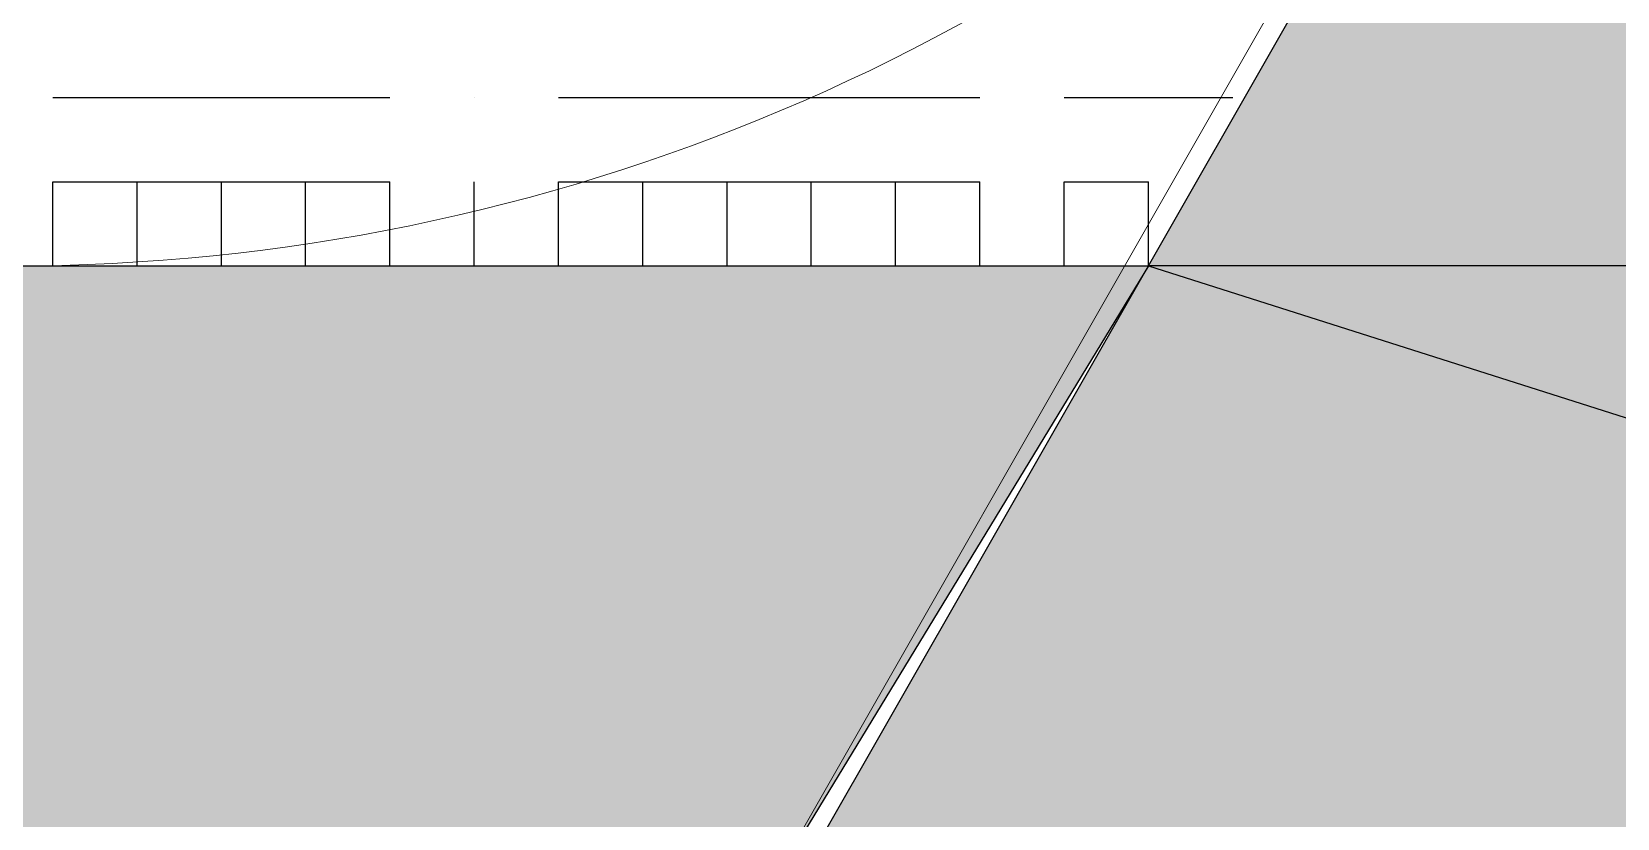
# Model space of a CAD drawing. Header units: millimetres. Extents: x 6 to 745025, y -1528 to 119936.
# Drawn here: x 181.021 to 181.817, y 108.618 to 109.013 of the extents above; entities that cross this region are included whole.
import ezdxf

# ---------------------------------------------------------------- set-up
doc = ezdxf.new("R2010")
doc.units = ezdxf.units.MM
doc.header["$MEASUREMENT"] = 0
doc.layers.get('0').update_dxf_attribs({"linetype": 'CONTINUOUS'})

msp = doc.modelspace()

# ---------------------------------------------------------------- hatches: boundary and pattern name
at = {"true_color": 0x000006}
h = msp.add_hatch(color=0, dxfattribs=at)
h.paths.add_polyline_path([(182.34377, 109.48811), (181.92044, 109.48811), (182.68244, 108.89544)])
h.paths.add_polyline_path([(181.92044, 109.48811), (182.68244, 108.89544), (181.58177, 108.89544)])
msp.add_hatch(color=0, dxfattribs=at).paths.add_polyline_path([(180.43877, 108.89544), (181.58177, 108.89544), (180.98911, 107.92178)])
at = {"true_color": 0x000003}
h = msp.add_hatch(color=0, dxfattribs=at)
h.paths.add_polyline_path([(182.68244, 108.89544), (181.58177, 108.89544), (182.51311, 108.59911)])
h.paths.add_polyline_path([(181.58177, 108.89544), (182.51311, 108.59911), (181.41244, 108.59911)])

# ---------------------------------------------------------------- linework, layer by layer
at = {"color": 0, "linetype": 'Continuous', "lineweight": 25, "true_color": 0x000001}
for p, q in [((181.03144, 108.98011), (181.03144, 108.98011)), ((181.03144, 108.98011), (181.03144, 108.98011)), ((181.03144, 108.98011), (181.03144, 108.98011)), ((181.03144, 108.98011), (181.03144, 108.98011)), ((181.03144, 108.98011), (181.03144, 108.98011)), ((181.03144, 108.98011), (181.03144, 108.98011)), ((181.03144, 108.98011), (181.03144, 108.98011)), ((181.03144, 108.98011), (181.03144, 108.98011)), ((181.07377, 108.98011), (181.07377, 108.98011)), ((181.07377, 108.98011), (181.07377, 108.98011)), ((181.07377, 108.98011), (181.07377, 108.98011)), ((181.07377, 108.98011), (181.07377, 108.98011)), ((181.07377, 108.98011), (181.07377, 108.98011)), ((181.07377, 108.98011), (181.07377, 108.98011)), ((181.07377, 108.98011), (181.07377, 108.98011)), ((181.11611, 108.98011), (181.11611, 108.98011)), ((181.11611, 108.98011), (181.11611, 108.98011)), ((181.11611, 108.98011), (181.11611, 108.98011)), ((181.11611, 108.98011), (181.11611, 108.98011)), ((181.11611, 108.98011), (181.11611, 108.98011)), ((181.11611, 108.98011), (181.11611, 108.98011)), ((181.11611, 108.98011), (181.11611, 108.98011)), ((181.15844, 108.98011), (181.15844, 108.98011)), ((181.15844, 108.98011), (181.15844, 108.98011)), ((181.15844, 108.98011), (181.15844, 108.98011)), ((181.15844, 108.98011), (181.15844, 108.98011)), ((181.15844, 108.98011), (181.15844, 108.98011)), ((181.15844, 108.98011), (181.15844, 108.98011)), ((181.15844, 108.98011), (181.15844, 108.98011)), ((181.20077, 108.98011), (181.20077, 108.98011)), ((181.20077, 108.98011), (181.20077, 108.98011)), ((181.20077, 108.98011), (181.20077, 108.98011)), ((181.20077, 108.98011), (181.20077, 108.98011)), ((181.20077, 108.98011), (181.20077, 108.98011)), ((181.20077, 108.98011), (181.20077, 108.98011)), ((181.20077, 108.98011), (181.20077, 108.98011)), ((181.24311, 108.98011), (181.24311, 108.98011)), ((181.24311, 108.98011), (181.24311, 108.98011)), ((181.24311, 108.98011), (181.24311, 108.98011)), ((181.24311, 108.98011), (181.24311, 108.98011)), ((181.24311, 108.98011), (181.24311, 108.98011)), ((181.24311, 108.98011), (181.24311, 108.98011)), ((181.24311, 108.98011), (181.24311, 108.98011)), ((181.24311, 108.98011), (181.24311, 108.98011)), ((181.24311, 108.98011), (181.24311, 108.98011)), ((181.24311, 108.98011), (181.24311, 108.98011)), ((181.24311, 108.98011), (181.24311, 108.98011)), ((181.24311, 108.98011), (181.24311, 108.98011)), ((181.24311, 108.98011), (181.24311, 108.98011)), ((181.24311, 108.98011), (181.24311, 108.98011)), ((181.28544, 108.98011), (181.28544, 108.98011)), ((181.28544, 108.98011), (181.28544, 108.98011)), ((181.28544, 108.98011), (181.28544, 108.98011)), ((181.28544, 108.98011), (181.28544, 108.98011)), ((181.28544, 108.98011), (181.28544, 108.98011)), ((181.28544, 108.98011), (181.28544, 108.98011)), ((181.28544, 108.98011), (181.28544, 108.98011)), ((181.28544, 108.98011), (181.28544, 108.98011)), ((181.32777, 108.98011), (181.32777, 108.98011)), ((181.32777, 108.98011), (181.32777, 108.98011)), ((181.32777, 108.98011), (181.32777, 108.98011)), ((181.32777, 108.98011), (181.32777, 108.98011)), ((181.32777, 108.98011), (181.32777, 108.98011)), ((181.32777, 108.98011), (181.32777, 108.98011)), ((181.32777, 108.98011), (181.32777, 108.98011)), ((181.37011, 108.98011), (181.37011, 108.98011)), ((181.37011, 108.98011), (181.37011, 108.98011)), ((181.37011, 108.98011), (181.37011, 108.98011)), ((181.37011, 108.98011), (181.37011, 108.98011)), ((181.37011, 108.98011), (181.37011, 108.98011)), ((181.37011, 108.98011), (181.37011, 108.98011)), ((181.37011, 108.98011), (181.37011, 108.98011)), ((181.41244, 108.98011), (181.41244, 108.98011)), ((181.41244, 108.98011), (181.41244, 108.98011)), ((181.41244, 108.98011), (181.41244, 108.98011)), ((181.41244, 108.98011), (181.41244, 108.98011)), ((181.41244, 108.98011), (181.41244, 108.98011)), ((181.41244, 108.98011), (181.41244, 108.98011)), ((181.41244, 108.98011), (181.41244, 108.98011)), ((181.45477, 108.98011), (181.45477, 108.98011)), ((181.45477, 108.98011), (181.45477, 108.98011)), ((181.45477, 108.98011), (181.45477, 108.98011)), ((181.03144, 108.89544), (181.03144, 108.93778)), ((181.03144, 108.89544), (181.03144, 108.93778)), ((181.03144, 108.89544), (181.03144, 108.93778)), ((181.03144, 108.89544), (181.03144, 108.93778)), ((181.03144, 108.89544), (181.03144, 108.93778)), ((181.03144, 108.89544), (181.03144, 108.93778)), ((181.03144, 108.89544), (181.03144, 108.93778)), ((181.03144, 108.89544), (181.03144, 108.93778)), ((181.07377, 108.89544), (181.07377, 108.93778)), ((181.07377, 108.89544), (181.07377, 108.93778)), ((181.07377, 108.89544), (181.07377, 108.93778)), ((181.07377, 108.89544), (181.07377, 108.93778)), ((181.07377, 108.89544), (181.07377, 108.93778)), ((181.07377, 108.89544), (181.07377, 108.93778)), ((181.07377, 108.89544), (181.07377, 108.93778)), ((181.11611, 108.89544), (181.11611, 108.93778)), ((181.11611, 108.89544), (181.11611, 108.93778)), ((181.11611, 108.89544), (181.11611, 108.93778)), ((181.11611, 108.89544), (181.11611, 108.93778)), ((181.11611, 108.89544), (181.11611, 108.93778)), ((181.11611, 108.89544), (181.11611, 108.93778)), ((181.11611, 108.89544), (181.11611, 108.93778)), ((181.15844, 108.89544), (181.15844, 108.93778)), ((181.15844, 108.89544), (181.15844, 108.93778)), ((181.15844, 108.89544), (181.15844, 108.93778)), ((181.15844, 108.89544), (181.15844, 108.93778)), ((181.15844, 108.89544), (181.15844, 108.93778)), ((181.15844, 108.89544), (181.15844, 108.93778)), ((181.15844, 108.89544), (181.15844, 108.93778)), ((181.20077, 108.89544), (181.20077, 108.93778)), ((181.20077, 108.89544), (181.20077, 108.93778)), ((181.20077, 108.89544), (181.20077, 108.93778)), ((181.20077, 108.89544), (181.20077, 108.93778)), ((181.20077, 108.89544), (181.20077, 108.93778)), ((181.20077, 108.89544), (181.20077, 108.93778)), ((181.20077, 108.89544), (181.20077, 108.93778)), ((181.24311, 108.93778), (181.24311, 108.93778)), ((181.24311, 108.93778), (181.24311, 108.93778)), ((181.24311, 108.93778), (181.24311, 108.93778)), ((181.24311, 108.93778), (181.24311, 108.93778)), ((181.24311, 108.93778), (181.24311, 108.93778)), ((181.24311, 108.93778), (181.24311, 108.93778)), ((181.24311, 108.93778), (181.24311, 108.93778)), ((181.24311, 108.89544), (181.24311, 108.93778)), ((181.24311, 108.93778), (181.24311, 108.93778)), ((181.24311, 108.93778), (181.24311, 108.93778)), ((181.24311, 108.93778), (181.24311, 108.93778)), ((181.24311, 108.93778), (181.24311, 108.93778)), ((181.24311, 108.93778), (181.24311, 108.93778)), ((181.24311, 108.93778), (181.24311, 108.93778)), ((181.28544, 108.93778), (181.32777, 108.93778)), ((181.28544, 108.93778), (181.32777, 108.93778)), ((181.28544, 108.93778), (181.28544, 108.93778)), ((181.28544, 108.93778), (181.28544, 108.93778)), ((181.28544, 108.93778), (181.28544, 108.93778)), ((181.28544, 108.93778), (181.28544, 108.93778)), ((181.28544, 108.93778), (181.28544, 108.93778)), ((181.28544, 108.93778), (181.28544, 108.93778)), ((181.28544, 108.93778), (181.28544, 108.93778)), ((181.28544, 108.93778), (181.28544, 108.93778)), ((181.28544, 108.93778), (181.28544, 108.93778)), ((181.28544, 108.93778), (181.28544, 108.93778)), ((181.32777, 108.93778), (181.32777, 108.93778)), ((181.32777, 108.93778), (181.32777, 108.93778)), ((181.32777, 108.93778), (181.32777, 108.93778)), ((181.32777, 108.93778), (181.32777, 108.93778)), ((181.32777, 108.93778), (181.32777, 108.93778)), ((181.32777, 108.93778), (181.32777, 108.93778)), ((181.32777, 108.93778), (181.32777, 108.93778)), ((181.37011, 108.93778), (181.37011, 108.93778)), ((181.37011, 108.93778), (181.37011, 108.93778)), ((181.03144, 108.89544), (181.03144, 108.89544))]:
    msp.add_line(p, q, dxfattribs=at)
at = {"color": 0, "linetype": 'Continuous', "lineweight": 25, "true_color": 0x000002}
for p, q in [((181.37011, 108.98011), (181.37011, 108.98011)), ((181.37011, 108.98011), (181.37011, 108.98011)), ((181.37011, 108.98011), (181.37011, 108.98011)), ((181.37011, 108.98011), (181.37011, 108.98011)), ((181.37011, 108.98011), (181.37011, 108.98011)), ((181.41244, 108.98011), (181.41244, 108.98011)), ((181.41244, 108.98011), (181.41244, 108.98011)), ((181.41244, 108.98011), (181.41244, 108.98011)), ((181.41244, 108.98011), (181.41244, 108.98011)), ((181.41244, 108.98011), (181.41244, 108.98011)), ((181.41244, 108.98011), (181.41244, 108.98011)), ((181.41244, 108.98011), (181.41244, 108.98011)), ((181.45477, 108.98011), (181.49711, 108.98011)), ((181.45477, 108.98011), (181.45477, 108.98011)), ((181.45477, 108.98011), (181.45477, 108.98011)), ((181.45477, 108.98011), (181.45477, 108.98011)), ((181.45477, 108.98011), (181.45477, 108.98011)), ((181.45477, 108.98011), (181.45477, 108.98011)), ((181.45477, 108.98011), (181.45477, 108.98011)), ((181.45477, 108.98011), (181.45477, 108.98011)), ((181.49711, 108.98011), (181.49711, 108.98011)), ((181.49711, 108.98011), (181.49711, 108.98011)), ((181.49711, 108.98011), (181.49711, 108.98011)), ((181.49711, 108.98011), (181.49711, 108.98011)), ((181.49711, 108.98011), (181.49711, 108.98011)), ((181.49711, 108.98011), (181.49711, 108.98011)), ((181.49711, 108.98011), (181.49711, 108.98011)), ((181.53944, 108.98011), (181.53944, 108.98011)), ((181.53944, 108.98011), (181.53944, 108.98011)), ((181.53944, 108.98011), (181.53944, 108.98011)), ((181.53944, 108.98011), (181.53944, 108.98011)), ((181.53944, 108.98011), (181.53944, 108.98011)), ((181.53944, 108.98011), (181.53944, 108.98011)), ((181.53944, 108.98011), (181.53944, 108.98011)), ((181.53944, 108.98011), (181.53944, 108.98011)), ((181.58177, 108.98011), (181.58177, 108.98011)), ((181.58177, 108.98011), (181.58177, 108.98011)), ((181.58177, 108.98011), (181.58177, 108.98011)), ((181.58177, 108.98011), (181.58177, 108.98011)), ((181.58177, 108.98011), (181.58177, 108.98011)), ((181.58177, 108.98011), (181.58177, 108.98011)), ((181.58177, 108.98011), (181.58177, 108.98011)), ((181.62411, 108.98011), (181.62411, 108.98011)), ((181.62411, 108.98011), (181.62411, 108.98011)), ((181.62411, 108.98011), (181.62411, 108.98011)), ((181.62411, 108.98011), (181.62411, 108.98011)), ((181.24311, 108.93778), (181.24311, 108.93778)), ((181.24311, 108.93778), (181.24311, 108.93778)), ((181.24311, 108.89544), (181.24311, 108.93778)), ((181.24311, 108.89544), (181.24311, 108.93778)), ((181.24311, 108.89544), (181.24311, 108.93778)), ((181.24311, 108.89544), (181.24311, 108.93778)), ((181.24311, 108.89544), (181.24311, 108.93778)), ((181.24311, 108.89544), (181.24311, 108.93778)), ((181.28544, 108.89544), (181.28544, 108.93778)), ((181.28544, 108.89544), (181.28544, 108.93778)), ((181.28544, 108.89544), (181.28544, 108.93778)), ((181.28544, 108.89544), (181.28544, 108.93778)), ((181.28544, 108.89544), (181.28544, 108.93778)), ((181.28544, 108.89544), (181.28544, 108.93778)), ((181.28544, 108.89544), (181.28544, 108.93778)), ((181.28544, 108.89544), (181.28544, 108.93778)), ((181.32777, 108.89544), (181.32777, 108.93778)), ((181.32777, 108.89544), (181.32777, 108.93778)), ((181.32777, 108.89544), (181.32777, 108.93778)), ((181.32777, 108.89544), (181.32777, 108.93778)), ((181.32777, 108.89544), (181.32777, 108.93778)), ((181.32777, 108.89544), (181.32777, 108.93778)), ((181.32777, 108.89544), (181.32777, 108.93778)), ((181.37011, 108.89544), (181.37011, 108.93778)), ((181.37011, 108.89544), (181.37011, 108.93778)), ((181.37011, 108.89544), (181.37011, 108.93778)), ((181.37011, 108.89544), (181.37011, 108.93778)), ((181.37011, 108.89544), (181.37011, 108.93778)), ((181.37011, 108.89544), (181.37011, 108.93778)), ((181.37011, 108.89544), (181.37011, 108.93778)), ((181.41244, 108.89544), (181.41244, 108.93778)), ((181.41244, 108.89544), (181.41244, 108.93778)), ((181.41244, 108.89544), (181.41244, 108.93778)), ((181.41244, 108.89544), (181.41244, 108.93778)), ((181.41244, 108.89544), (181.41244, 108.93778)), ((181.41244, 108.89544), (181.41244, 108.93778)), ((181.41244, 108.89544), (181.41244, 108.93778)), ((181.45477, 108.89544), (181.45477, 108.93778)), ((181.45477, 108.89544), (181.45477, 108.93778)), ((181.45477, 108.89544), (181.45477, 108.93778)), ((181.45477, 108.89544), (181.45477, 108.93778)), ((181.45477, 108.89544), (181.45477, 108.93778)), ((181.45477, 108.89544), (181.45477, 108.93778)), ((181.45477, 108.89544), (181.45477, 108.93778)), ((181.49711, 108.89544), (181.49711, 108.93778)), ((181.49711, 108.89544), (181.49711, 108.93778)), ((181.49711, 108.89544), (181.49711, 108.93778)), ((181.49711, 108.89544), (181.49711, 108.93778)), ((181.49711, 108.89544), (181.49711, 108.93778)), ((181.49711, 108.89544), (181.49711, 108.93778)), ((181.49711, 108.89544), (181.49711, 108.93778)), ((181.53944, 108.93778), (181.58177, 108.93778)), ((181.53944, 108.93778), (181.58177, 108.93778)), ((181.53944, 108.93778), (181.58177, 108.93778)), ((181.53944, 108.93778), (181.58177, 108.93778)), ((181.53944, 108.93778), (181.58177, 108.93778)), ((181.53944, 108.93778), (181.58177, 108.93778)), ((181.53944, 108.93778), (181.58177, 108.93778)), ((181.53944, 108.89544), (181.53944, 108.93778)), ((181.53944, 108.89544), (181.53944, 108.93778)), ((181.53944, 108.89544), (181.53944, 108.93778)), ((181.53944, 108.89544), (181.53944, 108.93778)), ((181.53944, 108.89544), (181.53944, 108.93778)), ((181.53944, 108.89544), (181.53944, 108.93778)), ((181.53944, 108.89544), (181.53944, 108.93778)), ((181.53944, 108.89544), (181.53944, 108.93778)), ((181.58177, 108.89544), (181.58177, 108.93778)), ((181.58177, 108.89544), (181.58177, 108.93778)), ((181.58177, 108.89544), (181.58177, 108.93778)), ((181.58177, 108.93778), (181.58177, 108.93778)), ((181.58177, 108.93778), (181.58177, 108.93778)), ((181.58177, 108.93778), (181.58177, 108.93778)), ((181.58177, 108.93778), (181.58177, 108.93778)), ((181.03144, 108.89544), (181.03144, 108.89544)), ((181.03144, 108.89544), (181.03144, 108.89544)), ((181.03144, 108.89544), (181.03144, 108.89544)), ((181.07377, 108.89544), (181.07377, 108.89544)), ((181.07377, 108.89544), (181.07377, 108.89544)), ((181.07377, 108.89544), (181.07377, 108.89544)), ((181.07377, 108.89544), (181.07377, 108.89544)), ((181.07377, 108.89544), (181.07377, 108.89544)), ((181.07377, 108.89544), (181.07377, 108.89544)), ((181.07377, 108.89544), (181.07377, 108.89544)), ((181.11611, 108.89544), (181.11611, 108.89544)), ((181.11611, 108.89544), (181.11611, 108.89544)), ((181.11611, 108.89544), (181.11611, 108.89544)), ((181.11611, 108.89544), (181.11611, 108.89544)), ((181.11611, 108.89544), (181.11611, 108.89544)), ((181.11611, 108.89544), (181.11611, 108.89544)), ((181.11611, 108.89544), (181.11611, 108.89544)), ((181.15844, 108.89544), (181.20077, 108.89544)), ((181.15844, 108.89544), (181.15844, 108.89544)), ((181.15844, 108.89544), (181.15844, 108.89544)), ((181.15844, 108.89544), (181.15844, 108.89544)), ((181.15844, 108.89544), (181.15844, 108.89544)), ((181.15844, 108.89544), (181.15844, 108.89544)), ((181.15844, 108.89544), (181.15844, 108.89544)), ((181.15844, 108.89544), (181.15844, 108.89544)), ((181.20077, 108.89544), (181.20077, 108.89544)), ((181.20077, 108.89544), (181.20077, 108.89544)), ((181.20077, 108.89544), (181.20077, 108.89544)), ((181.20077, 108.89544), (181.20077, 108.89544)), ((181.20077, 108.89544), (181.20077, 108.89544)), ((181.20077, 108.89544), (181.20077, 108.89544)), ((181.20077, 108.89544), (181.20077, 108.89544)), ((181.20077, 108.89544), (181.20077, 108.89544)), ((181.20077, 108.89544), (181.20077, 108.89544)), ((181.24311, 108.89544), (181.24311, 108.89544)), ((181.24311, 108.89544), (181.24311, 108.89544)), ((181.24311, 108.89544), (181.24311, 108.89544)), ((181.24311, 108.89544), (181.24311, 108.89544)), ((181.24311, 108.89544), (181.24311, 108.89544)), ((181.24311, 108.89544), (181.24311, 108.89544)), ((181.53944, 108.89544), (181.58177, 108.89544)), ((181.53944, 108.89544), (181.58177, 108.89544)), ((181.53944, 108.89544), (181.58177, 108.89544)), ((181.53944, 108.89544), (181.58177, 108.89544)), ((181.53944, 108.89544), (181.58177, 108.89544))]:
    msp.add_line(p, q, dxfattribs=at)
at = {"color": 0, "linetype": 'Continuous', "lineweight": 18, "true_color": 0x000003}
msp.add_lwpolyline([(180.98911, 111.85878), (179.29577, 108.89544), (182.68244, 108.89544)], close=True, dxfattribs=at)
msp.add_lwpolyline([(180.98911, 107.87944), (182.68244, 110.84278), (179.29577, 110.84278), (180.98911, 107.92178)], dxfattribs=at)
at = {"color": 0, "linetype": 'Continuous', "lineweight": -2, "true_color": 0x000006}
for points in [[(181.92044, 109.48811), (182.68244, 108.89544), (181.58177, 108.89544)], [(180.43877, 108.89544), (181.58177, 108.89544), (180.98911, 107.92178)]]:
    msp.add_lwpolyline(points, close=True, dxfattribs=at)
at = {"color": 0, "linetype": 'Continuous', "lineweight": 25, "true_color": 0x000001}
for points in [[(181.03144, 108.98011), (181.07377, 108.98011), (181.11611, 108.98011), (181.15844, 108.98011), (181.20077, 108.98011)], [(181.03144, 108.98011), (181.07377, 108.98011), (181.11611, 108.98011), (181.15844, 108.98011), (181.20077, 108.98011)], [(181.03144, 108.98011), (181.07377, 108.98011), (181.11611, 108.98011), (181.15844, 108.98011), (181.20077, 108.98011)], [(181.03144, 108.98011), (181.07377, 108.98011), (181.11611, 108.98011), (181.15844, 108.98011), (181.20077, 108.98011)], [(181.03144, 108.98011), (181.07377, 108.98011), (181.11611, 108.98011), (181.15844, 108.98011), (181.20077, 108.98011)], [(181.03144, 108.98011), (181.07377, 108.98011), (181.11611, 108.98011), (181.15844, 108.98011), (181.20077, 108.98011)], [(181.03144, 108.98011), (181.07377, 108.98011), (181.11611, 108.98011), (181.15844, 108.98011), (181.20077, 108.98011)], [(181.28544, 108.98011), (181.32777, 108.98011), (181.37011, 108.98011), (181.41244, 108.98011), (181.45477, 108.98011)], [(181.28544, 108.98011), (181.32777, 108.98011), (181.37011, 108.98011), (181.41244, 108.98011)], [(181.28544, 108.98011), (181.32777, 108.98011), (181.37011, 108.98011), (181.41244, 108.98011)], [(181.28544, 108.98011), (181.32777, 108.98011), (181.37011, 108.98011), (181.41244, 108.98011)], [(181.28544, 108.98011), (181.32777, 108.98011), (181.37011, 108.98011), (181.41244, 108.98011)], [(181.28544, 108.98011), (181.32777, 108.98011), (181.37011, 108.98011)], [(181.28544, 108.98011), (181.32777, 108.98011), (181.37011, 108.98011)], [(181.03144, 108.93778), (181.07377, 108.93778), (181.11611, 108.93778), (181.15844, 108.93778), (181.20077, 108.93778)], [(181.03144, 108.93778), (181.07377, 108.93778), (181.11611, 108.93778), (181.15844, 108.93778), (181.20077, 108.93778)], [(181.03144, 108.93778), (181.07377, 108.93778), (181.11611, 108.93778), (181.15844, 108.93778), (181.20077, 108.93778)], [(181.03144, 108.93778), (181.07377, 108.93778), (181.11611, 108.93778), (181.15844, 108.93778), (181.20077, 108.93778)], [(181.03144, 108.93778), (181.07377, 108.93778), (181.11611, 108.93778), (181.15844, 108.93778), (181.20077, 108.93778)], [(181.03144, 108.93778), (181.07377, 108.93778), (181.11611, 108.93778), (181.15844, 108.93778), (181.20077, 108.93778)], [(181.03144, 108.93778), (181.07377, 108.93778), (181.11611, 108.93778), (181.15844, 108.93778), (181.20077, 108.93778)], [(181.28544, 108.93778), (181.32777, 108.93778), (181.37011, 108.93778)], [(181.03144, 108.89544), (181.07377, 108.89544), (181.11611, 108.89544), (181.15844, 108.89544), (181.20077, 108.89544)], [(181.03144, 108.89544), (181.07377, 108.89544), (181.11611, 108.89544), (181.15844, 108.89544), (181.20077, 108.89544)], [(181.03144, 108.89544), (181.07377, 108.89544), (181.11611, 108.89544), (181.15844, 108.89544)], [(181.03144, 108.89544), (181.07377, 108.89544), (181.11611, 108.89544)]]:
    msp.add_lwpolyline(points, dxfattribs=at)
at = {"color": 0, "linetype": 'Continuous', "lineweight": 25, "true_color": 0x000002}
for points in [[(181.37011, 108.98011), (181.41244, 108.98011), (181.45477, 108.98011), (181.49711, 108.98011)], [(181.37011, 108.98011), (181.41244, 108.98011), (181.45477, 108.98011), (181.49711, 108.98011)], [(181.41244, 108.98011), (181.45477, 108.98011), (181.49711, 108.98011)], [(181.41244, 108.98011), (181.45477, 108.98011), (181.49711, 108.98011)], [(181.41244, 108.98011), (181.45477, 108.98011), (181.49711, 108.98011)], [(181.41244, 108.98011), (181.45477, 108.98011), (181.49711, 108.98011)], [(181.53944, 108.98011), (181.58177, 108.98011), (181.62411, 108.98011)], [(181.53944, 108.98011), (181.58177, 108.98011), (181.62411, 108.98011)], [(181.53944, 108.98011), (181.58177, 108.98011), (181.62411, 108.98011)], [(181.53944, 108.98011), (181.58177, 108.98011), (181.62411, 108.98011)], [(181.53944, 108.98011), (181.58177, 108.98011), (181.62411, 108.98011)], [(181.53944, 108.98011), (181.58177, 108.98011), (181.62411, 108.98011)], [(181.53944, 108.98011), (181.58177, 108.98011), (181.62411, 108.98011)], [(181.28544, 108.93778), (181.32777, 108.93778), (181.37011, 108.93778), (181.41244, 108.93778), (181.45477, 108.93778), (181.49711, 108.93778)], [(181.28544, 108.93778), (181.32777, 108.93778), (181.37011, 108.93778), (181.41244, 108.93778), (181.45477, 108.93778), (181.49711, 108.93778)], [(181.28544, 108.93778), (181.32777, 108.93778), (181.37011, 108.93778), (181.41244, 108.93778), (181.45477, 108.93778), (181.49711, 108.93778)], [(181.28544, 108.93778), (181.32777, 108.93778), (181.37011, 108.93778), (181.41244, 108.93778), (181.45477, 108.93778), (181.49711, 108.93778)], [(181.32777, 108.93778), (181.37011, 108.93778), (181.41244, 108.93778), (181.45477, 108.93778), (181.49711, 108.93778)], [(181.32777, 108.93778), (181.37011, 108.93778), (181.41244, 108.93778), (181.45477, 108.93778), (181.49711, 108.93778)], [(181.37011, 108.93778), (181.41244, 108.93778), (181.45477, 108.93778), (181.49711, 108.93778)], [(181.03144, 108.89544), (181.07377, 108.89544), (181.11611, 108.89544), (181.15844, 108.89544), (181.20077, 108.89544)], [(181.11611, 108.89544), (181.15844, 108.89544), (181.20077, 108.89544)], [(181.28544, 108.89544), (181.32777, 108.89544), (181.37011, 108.89544), (181.41244, 108.89544), (181.45477, 108.89544), (181.49711, 108.89544)], [(181.28544, 108.89544), (181.32777, 108.89544), (181.37011, 108.89544), (181.41244, 108.89544), (181.45477, 108.89544), (181.49711, 108.89544)], [(181.28544, 108.89544), (181.32777, 108.89544), (181.37011, 108.89544), (181.41244, 108.89544), (181.45477, 108.89544), (181.49711, 108.89544)], [(181.28544, 108.89544), (181.32777, 108.89544), (181.37011, 108.89544), (181.41244, 108.89544), (181.45477, 108.89544), (181.49711, 108.89544)], [(181.28544, 108.89544), (181.32777, 108.89544), (181.37011, 108.89544), (181.41244, 108.89544), (181.45477, 108.89544), (181.49711, 108.89544)]]:
    msp.add_lwpolyline(points, dxfattribs=at)
at = {"color": 0, "linetype": 'Continuous', "lineweight": -2, "true_color": 0x000003}
for points in [[(181.58177, 108.89544), (182.51311, 108.59911), (181.41244, 108.59911)], [(182.68244, 108.89544), (181.58177, 108.89544), (182.51311, 108.59911)]]:
    msp.add_lwpolyline(points, close=True, dxfattribs=at)
at = {"color": 0, "linetype": 'Continuous', "lineweight": 18, "true_color": 0x000003}
for points in [[(181.01027, 107.92178), (182.09745, 107.92178), (182.97877, 108.8031), (182.97877, 109.89028)], [(181.01027, 108.89544), (181.55971, 108.89544), (182.00511, 109.34084), (182.00511, 109.89028)]]:
    msp.add_open_spline(points, degree=3, dxfattribs=at)

doc.saveas('drawing.dxf')
